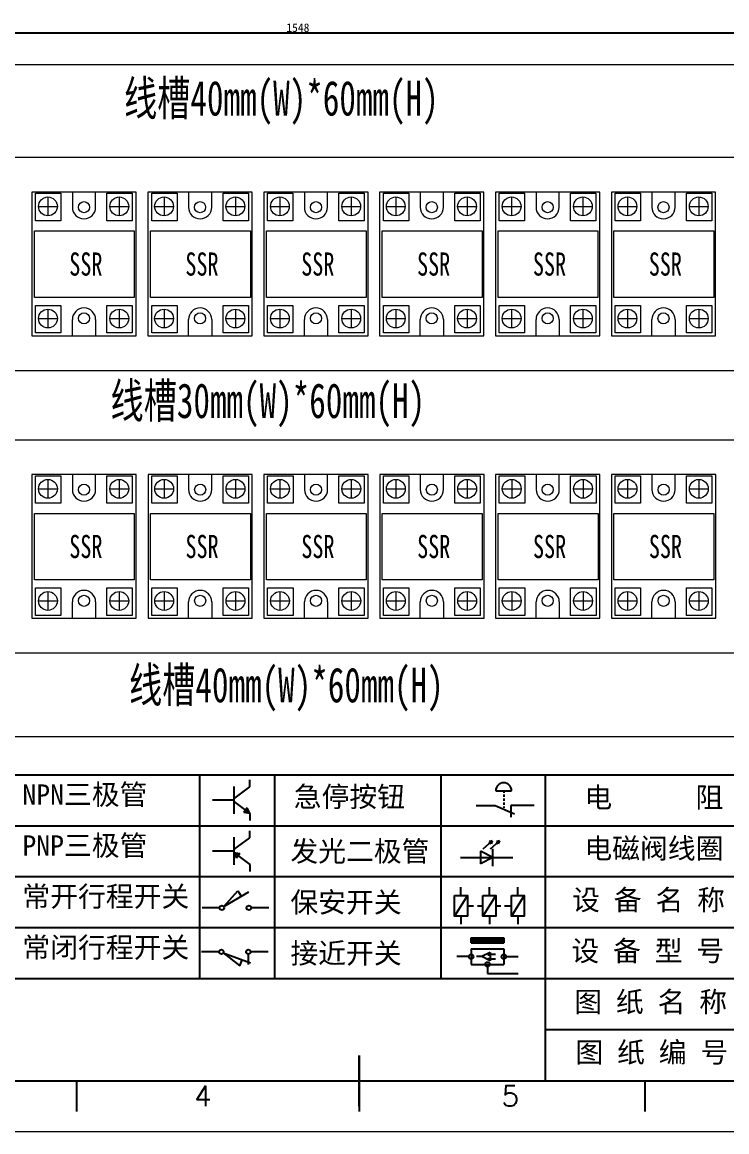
# Model space of a CAD drawing. Extents: x 33864 to 41687, y -3582 to -110.
# Drawn here: x 40497 to 40954, y -2106 to -1388 of the extents above; entities that cross this region are included whole.
import ezdxf
from ezdxf.enums import TextEntityAlignment as Align

# ---------------------------------------------------------------- set-up
doc = ezdxf.new("R2010")
doc.units = 0
doc.header["$MEASUREMENT"] = 0
doc.layers.add('AE_BOR', color=1, linetype='Continuous')
doc.layers.add('细实线层', color=7, linetype='Continuous')
doc.styles.add('WD', font='romans.shx', dxfattribs={"bigfont": 'gbcbig.shx'})
doc.styles.add('宋', font='', dxfattribs={"width": 0.7})
doc.styles.add('汉字', font='')
doc.styles.get('宋').set_extended_font_data('SimSun')
doc.styles.get('汉字').set_extended_font_data('新宋体')
doc.dimstyles.new('AM_ISO', dxfattribs={"dimtxt": 5.5, "dimasz": 2.5, "dimexe": 1.25, "dimexo": 0.5, "dimgap": 0.5, "dimtad": 1, "dimdsep": 46, "dimtxsty": 'Standard', "dimcen": 0, "dimclrd": 5, "dimclre": 5, "dimclrt": 1, "dimadec": 0, "dimazin": 2, "dimtp": 0.1, "dimtm": 0.1, "dimtfac": 0.71, "dimtmove": 0, "dimatfit": 3, "dimfxl": 1, "dimtfillclr": 6, "dimlwd": -1, "dimlwe": -1, "dimarcsym": 0})

# ---------------------------------------------------------------- blocks, each defined once
blk = doc.blocks.new('NPN三极管')
at = {"linetype": 'ByBlock'}
for p, q in [((-1784.15, -780.66), (-1784.15, -779.98)), ((-1785.73, -780.61), (-1785.73, -783.32)), ((-1785.73, -781.82), (-1784.15, -780.66)), ((-1785.73, -781.97), (-1787.81, -781.97)), ((-1785.73, -782.11), (-1784.15, -783.27)), ((-1784.41, -782.73), (-1784.74, -783.18)), ((-1784.15, -783.27), (-1784.41, -782.73)), ((-1784.15, -783.27), (-1784.74, -783.18)), ((-1784.15, -783.27), (-1784.15, -783.96))]:
    blk.add_line(p, q, dxfattribs=at)
blk = doc.blocks.new('PNP三极管')
at = {"linetype": 'ByBlock'}
for p, q in [((-1783.32, -785.43), (-1783.32, -784.75)), ((-1784.9, -785.38), (-1784.9, -788.09)), ((-1784.9, -786.59), (-1783.32, -785.43)), ((-1784.9, -786.74), (-1786.98, -786.74)), ((-1784.9, -786.88), (-1783.32, -788.04)), ((-1784.9, -786.88), (-1784.31, -786.97)), ((-1784.9, -786.88), (-1784.64, -787.42)), ((-1784.31, -786.97), (-1784.64, -787.42)), ((-1783.32, -788.04), (-1783.32, -788.73))]:
    blk.add_line(p, q, dxfattribs=at)
blk = doc.blocks.new('常开行程开关')
at = {"linetype": 'ByBlock'}
for p, q in [((-1785.89, -792.17), (-1784.52, -790.62)), ((-1785.89, -792.17), (-1783.43, -790.72)), ((-1784.52, -790.62), (-1784.19, -791.17)), ((-1786.29, -792.3), (-1788.01, -792.3)), ((-1781.48, -792.3), (-1783.21, -792.3))]:
    blk.add_line(p, q, dxfattribs=at)
for centre in [(-1786.07, -792.3), (-1783.42, -792.3)]:
    blk.add_circle(centre, 0.219, dxfattribs=at)
blk = doc.blocks.new('常闭行程开关')
at = {"linetype": 'ByBlock'}
for p, q in [((-1786.34, -796.62), (-1788.07, -796.62)), ((-1785.93, -796.72), (-1783.25, -797.7)), ((-1785.93, -796.72), (-1784.3, -798)), ((-1783.48, -796.84), (-1783.48, -797.85)), ((-1781.54, -796.62), (-1783.26, -796.62)), ((-1784.3, -798), (-1784.08, -797.4))]:
    blk.add_line(p, q, dxfattribs=at)
for centre in [(-1786.12, -796.62), (-1783.48, -796.62)]:
    blk.add_circle(centre, 0.219, dxfattribs=at)
blk = doc.blocks.new('发光二极管')
at = {"linetype": 'ByBlock'}
for p, q in [((-1755.78, -785.92), (-1754.89, -785.14)), ((-1754.89, -785.14), (-1755.2, -785.22)), ((-1755.2, -785.22), (-1755.01, -785.43)), ((-1755.08, -785.92), (-1754.18, -785.14)), ((-1754.89, -785.14), (-1755.01, -785.43)), ((-1754.84, -787.63), (-1754.84, -785.92)), ((-1754.18, -785.14), (-1754.49, -785.22)), ((-1754.49, -785.22), (-1754.31, -785.43)), ((-1754.18, -785.14), (-1754.31, -785.43)), ((-1758.01, -786.77), (-1752.89, -786.77)), ((-1754.84, -786.77), (-1756.04, -786.16)), ((-1756.04, -786.16), (-1756.04, -787.39)), ((-1754.84, -786.77), (-1756.04, -787.39))]:
    blk.add_line(p, q, dxfattribs=at)
blk = doc.blocks.new('保安开关')
at = {"linetype": 'ByBlock'}
for p, q in [((-1757.96, -790.79), (-1757.96, -789.97)), ((-1755.17, -790.79), (-1755.17, -789.97)), ((-1752.39, -790.79), (-1752.39, -789.97)), ((-1757.33, -790.79), (-1758.6, -792.81)), ((-1754.54, -790.79), (-1755.81, -792.81)), ((-1751.75, -790.79), (-1753.02, -792.81)), ((-1757.33, -791.8), (-1756.72, -791.8)), ((-1756.35, -791.8), (-1755.89, -791.8)), ((-1754.52, -791.8), (-1754.06, -791.8)), ((-1753.69, -791.8), (-1753.08, -791.8)), ((-1757.96, -792.81), (-1757.96, -793.62)), ((-1755.17, -792.81), (-1755.17, -793.62)), ((-1752.39, -792.81), (-1752.39, -793.62))]:
    blk.add_line(p, q, dxfattribs=at)
for points in [[(-1758.6, -790.79), (-1757.33, -790.79), (-1757.33, -792.81), (-1758.6, -792.81)], [(-1755.81, -790.79), (-1754.54, -790.79), (-1754.54, -792.81), (-1755.81, -792.81)], [(-1753.02, -790.79), (-1751.75, -790.79), (-1751.75, -792.81), (-1753.02, -792.81)]]:
    blk.add_lwpolyline(points, close=True, dxfattribs=at)
blk = doc.blocks.new('接近开关')
at = {"linetype": 'ByBlock'}
h = blk.add_hatch(dxfattribs=at)
h.set_pattern_fill('ANSI31', color=256, scale=0.01, style=0)
h.set_pattern_definition([(45, (-89.131516, -30.795668), (-0.0224506403, 0.0224506403), [])])
h.paths.add_polyline_path([(-1513.76, -1123.35), (-1513.76, -1122.85), (-1516.96, -1122.85), (-1516.96, -1123.35)])
for p, q in [((-1516.96, -1123.35), (-1516.96, -1122.85)), ((-1516.96, -1122.85), (-1513.76, -1122.85)), ((-1516.96, -1123.35), (-1513.76, -1123.35)), ((-1513.76, -1122.85), (-1513.76, -1123.35)), ((-1516.96, -1123.95), (-1513.76, -1123.95)), ((-1516.96, -1123.95), (-1516.96, -1125.47)), ((-1515.11, -1124.31), (-1515.91, -1124.71)), ((-1515.33, -1124.53), (-1515.17, -1124.53)), ((-1515.25, -1124.45), (-1515.25, -1124.61)), ((-1515.11, -1124.31), (-1515.11, -1125.11)), ((-1515.11, -1124.48), (-1514.58, -1124.48)), ((-1513.76, -1123.95), (-1513.76, -1125.47)), ((-1517.18, -1124.71), (-1518.36, -1124.71)), ((-1516.96, -1125.47), (-1513.76, -1125.47)), ((-1515.91, -1124.71), (-1516.45, -1124.71)), ((-1515.11, -1125.11), (-1515.91, -1124.71)), ((-1515.33, -1124.88), (-1515.17, -1124.88)), ((-1515.11, -1124.94), (-1514.58, -1124.94)), ((-1513.54, -1124.71), (-1512.36, -1124.71)), ((-1515.36, -1125.69), (-1515.36, -1126.36)), ((-1515.36, -1126.36), (-1512.36, -1126.36))]:
    blk.add_line(p, q, dxfattribs=at)
for centre in [(-1516.96, -1124.71), (-1513.76, -1124.71), (-1515.36, -1125.47)]:
    blk.add_circle(centre, 0.225, dxfattribs=at)
blk = doc.blocks.new('急停按钮')
at = {"linetype": 'ByBlock'}
for p, q in [((0.06, 1.45), (1.61, 1.45)), ((0.83, 1.45), (0.83, 1.24)), ((-1.86, 0), (0, 0)), ((0, 0), (1.88, -0.81)), ((0.83, 1.07), (0.83, 0.85)), ((0.83, 0.68), (0.83, 0.47)), ((0.83, 0.29), (0.83, 0.08)), ((3.81, 0), (1.54, 0)), ((1.54, 0), (1.54, -1.15)), ((0.83, -0.09), (0.83, -0.24))]:
    blk.add_line(p, q, dxfattribs=at)
blk.add_arc((0.83, 1.45), 0.774, 0, 180)
blk = doc.blocks.new('*D118')
at = {"layer": 'Defpoints', "color": 0, "lineweight": 0}
for p in [(41449.92, -1394.45), (39901.92, -1415.03), (41449.92, -1415.03)]:
    blk.add_point(p, dxfattribs=at)
at = {"layer": '细实线层', "color": 5}
for p, q in [((39901.92, -1414.53), (39901.92, -1393.2)), ((41449.92, -1414.53), (41449.92, -1393.2)), ((39904.42, -1394.45), (41447.42, -1394.45))]:
    blk.add_line(p, q, dxfattribs=at)
at = {"layer": '细实线层', "color": 5, "lineweight": 0}
for points in [[(39904.42, -1394.03), (39904.42, -1394.87), (39901.92, -1394.45)], [(41447.42, -1394.87), (41447.42, -1394.03), (41449.92, -1394.45)]]:
    blk.add_solid(points, dxfattribs=at)
at = {"layer": '细实线层', "color": 1, "lineweight": 0, "insert": (40675.92, -1391.2), "char_height": 5.5, "attachment_point": 5}
blk.add_mtext('1548', dxfattribs=at)

msp = doc.modelspace()

# ---------------------------------------------------------------- linework, layer by layer
at = {"lineweight": 0}
for p, q in [((39961.924, -1475.033), (41389.924, -1475.033)), ((40503.721, -1497.641), (40503.721, -1590.641)), ((40571.221, -1497.641), (40503.721, -1497.641)), ((40514.146, -1500.766), (40514.146, -1512.942)), ((40529.971, -1497.641), (40529.971, -1507.391)), ((40544.971, -1507.391), (40544.971, -1497.641)), ((40560.313, -1500.766), (40560.313, -1512.942)), ((40571.221, -1590.641), (40571.221, -1497.641)), ((40578.876, -1497.641), (40578.876, -1590.641)), ((40646.376, -1497.641), (40578.876, -1497.641)), ((40589.301, -1500.766), (40589.301, -1512.942)), ((40605.126, -1497.641), (40605.126, -1507.391)), ((40620.126, -1507.391), (40620.126, -1497.641)), ((40635.468, -1500.766), (40635.468, -1512.942)), ((40646.376, -1590.641), (40646.376, -1497.641)), ((40653.876, -1497.641), (40653.876, -1590.641)), ((40721.376, -1497.641), (40653.876, -1497.641)), ((40664.301, -1500.766), (40664.301, -1512.942)), ((40680.126, -1497.641), (40680.126, -1507.391)), ((40695.126, -1507.391), (40695.126, -1497.641)), ((40710.468, -1500.766), (40710.468, -1512.942)), ((40721.376, -1590.641), (40721.376, -1497.641)), ((40728.876, -1497.641), (40728.876, -1590.641)), ((40796.376, -1497.641), (40728.876, -1497.641)), ((40739.301, -1500.766), (40739.301, -1512.942)), ((40755.126, -1497.641), (40755.126, -1507.391)), ((40770.126, -1507.391), (40770.126, -1497.641)), ((40785.468, -1500.766), (40785.468, -1512.942)), ((40796.376, -1590.641), (40796.376, -1497.641)), ((40803.876, -1497.641), (40803.876, -1590.641)), ((40871.376, -1497.641), (40803.876, -1497.641)), ((40814.301, -1500.766), (40814.301, -1512.942)), ((40830.126, -1497.641), (40830.126, -1507.391)), ((40845.126, -1507.391), (40845.126, -1497.641)), ((40860.468, -1500.766), (40860.468, -1512.942)), ((40871.376, -1590.641), (40871.376, -1497.641)), ((40878.876, -1497.641), (40878.876, -1590.641)), ((40946.376, -1497.641), (40878.876, -1497.641)), ((40889.301, -1500.766), (40889.301, -1512.942)), ((40905.126, -1497.641), (40905.126, -1507.391)), ((40920.126, -1507.391), (40920.126, -1497.641)), ((40935.468, -1500.766), (40935.468, -1512.942)), ((40946.376, -1590.641), (40946.376, -1497.641)), ((40508.058, -1506.854), (40520.234, -1506.854)), ((40554.225, -1506.854), (40566.401, -1506.854)), ((40583.213, -1506.854), (40595.389, -1506.854)), ((40629.38, -1506.854), (40641.556, -1506.854)), ((40658.213, -1506.854), (40670.389, -1506.854)), ((40704.38, -1506.854), (40716.556, -1506.854)), ((40733.213, -1506.854), (40745.389, -1506.854)), ((40779.38, -1506.854), (40791.556, -1506.854)), ((40808.213, -1506.854), (40820.389, -1506.854)), ((40854.38, -1506.854), (40866.556, -1506.854)), ((40883.213, -1506.854), (40895.389, -1506.854)), ((40929.38, -1506.854), (40941.556, -1506.854)), ((40505.376, -1565.842), (40505.376, -1522.788)), ((40505.376, -1522.788), (40570.029, -1522.788)), ((40570.029, -1522.788), (40570.029, -1565.842)), ((40580.531, -1565.842), (40580.531, -1522.788)), ((40580.531, -1522.788), (40645.184, -1522.788)), ((40645.184, -1522.788), (40645.184, -1565.842)), ((40655.531, -1565.842), (40655.531, -1522.788)), ((40655.531, -1522.788), (40720.184, -1522.788)), ((40720.184, -1522.788), (40720.184, -1565.842)), ((40730.531, -1565.842), (40730.531, -1522.788)), ((40730.531, -1522.788), (40795.184, -1522.788)), ((40795.184, -1522.788), (40795.184, -1565.842)), ((40805.531, -1565.842), (40805.531, -1522.788)), ((40805.531, -1522.788), (40870.184, -1522.788)), ((40870.184, -1522.788), (40870.184, -1565.842)), ((40880.531, -1565.842), (40880.531, -1522.788)), ((40880.531, -1522.788), (40945.184, -1522.788)), ((40945.184, -1522.788), (40945.184, -1565.842)), ((40570.029, -1565.842), (40505.376, -1565.842)), ((40645.184, -1565.842), (40580.531, -1565.842)), ((40720.184, -1565.842), (40655.531, -1565.842)), ((40795.184, -1565.842), (40730.531, -1565.842)), ((40870.184, -1565.842), (40805.531, -1565.842)), ((40945.184, -1565.842), (40880.531, -1565.842)), ((40514.146, -1573.409), (40514.146, -1585.585)), ((40560.313, -1573.409), (40560.313, -1585.585)), ((40589.301, -1573.409), (40589.301, -1585.585)), ((40635.468, -1573.409), (40635.468, -1585.585)), ((40664.301, -1573.409), (40664.301, -1585.585)), ((40710.468, -1573.409), (40710.468, -1585.585)), ((40739.301, -1573.409), (40739.301, -1585.585)), ((40785.468, -1573.409), (40785.468, -1585.585)), ((40814.301, -1573.409), (40814.301, -1585.585)), ((40860.468, -1573.409), (40860.468, -1585.585)), ((40889.301, -1573.409), (40889.301, -1585.585)), ((40935.468, -1573.409), (40935.468, -1585.585)), ((40508.058, -1579.497), (40520.234, -1579.497)), ((40529.971, -1590.641), (40529.971, -1580.141)), ((40544.971, -1580.141), (40544.971, -1590.641)), ((40554.225, -1579.497), (40566.401, -1579.497)), ((40583.213, -1579.497), (40595.389, -1579.497)), ((40605.126, -1590.641), (40605.126, -1580.141)), ((40620.126, -1580.141), (40620.126, -1590.641)), ((40629.38, -1579.497), (40641.556, -1579.497)), ((40658.213, -1579.497), (40670.389, -1579.497)), ((40680.126, -1590.641), (40680.126, -1580.141)), ((40695.126, -1580.141), (40695.126, -1590.641)), ((40704.38, -1579.497), (40716.556, -1579.497)), ((40733.213, -1579.497), (40745.389, -1579.497)), ((40755.126, -1590.641), (40755.126, -1580.141)), ((40770.126, -1580.141), (40770.126, -1590.641)), ((40779.38, -1579.497), (40791.556, -1579.497)), ((40808.213, -1579.497), (40820.389, -1579.497)), ((40830.126, -1590.641), (40830.126, -1580.141)), ((40845.126, -1580.141), (40845.126, -1590.641)), ((40854.38, -1579.497), (40866.556, -1579.497)), ((40883.213, -1579.497), (40895.389, -1579.497)), ((40905.126, -1590.641), (40905.126, -1580.141)), ((40920.126, -1580.141), (40920.126, -1590.641)), ((40929.38, -1579.497), (40941.556, -1579.497)), ((40503.721, -1590.641), (40571.221, -1590.641)), ((40578.876, -1590.641), (40646.376, -1590.641)), ((40653.876, -1590.641), (40721.376, -1590.641)), ((40728.876, -1590.641), (40796.376, -1590.641)), ((40803.876, -1590.641), (40871.376, -1590.641)), ((40878.876, -1590.641), (40946.376, -1590.641)), ((40503.721, -1680.533), (40503.721, -1773.533)), ((40571.221, -1680.533), (40503.721, -1680.533)), ((40529.971, -1680.533), (40529.971, -1690.283)), ((40544.971, -1690.283), (40544.971, -1680.533)), ((40571.221, -1773.533), (40571.221, -1680.533)), ((40578.935, -1680.533), (40578.935, -1773.533)), ((40646.435, -1680.533), (40578.935, -1680.533)), ((40605.185, -1680.533), (40605.185, -1690.283)), ((40620.185, -1690.283), (40620.185, -1680.533)), ((40646.435, -1773.533), (40646.435, -1680.533)), ((40653.935, -1680.533), (40653.935, -1773.533)), ((40721.435, -1680.533), (40653.935, -1680.533)), ((40680.185, -1680.533), (40680.185, -1690.283)), ((40695.185, -1690.283), (40695.185, -1680.533)), ((40721.435, -1773.533), (40721.435, -1680.533)), ((40728.935, -1680.533), (40728.935, -1773.533)), ((40796.435, -1680.533), (40728.935, -1680.533)), ((40755.185, -1680.533), (40755.185, -1690.283)), ((40770.185, -1690.283), (40770.185, -1680.533)), ((40796.435, -1773.533), (40796.435, -1680.533)), ((40803.935, -1680.533), (40803.935, -1773.533)), ((40871.435, -1680.533), (40803.935, -1680.533)), ((40830.185, -1680.533), (40830.185, -1690.283)), ((40845.185, -1690.283), (40845.185, -1680.533)), ((40871.435, -1773.533), (40871.435, -1680.533)), ((40878.935, -1680.533), (40878.935, -1773.533)), ((40946.435, -1680.533), (40878.935, -1680.533)), ((40905.185, -1680.533), (40905.185, -1690.283)), ((40920.185, -1690.283), (40920.185, -1680.533)), ((40946.435, -1773.533), (40946.435, -1680.533)), ((40514.146, -1683.658), (40514.146, -1695.834)), ((40560.313, -1683.658), (40560.313, -1695.834)), ((40589.36, -1683.658), (40589.36, -1695.834)), ((40635.527, -1683.658), (40635.527, -1695.834)), ((40664.36, -1683.658), (40664.36, -1695.834)), ((40710.527, -1683.658), (40710.527, -1695.834)), ((40739.36, -1683.658), (40739.36, -1695.834)), ((40785.527, -1683.658), (40785.527, -1695.834)), ((40814.36, -1683.658), (40814.36, -1695.834)), ((40860.527, -1683.658), (40860.527, -1695.834)), ((40889.36, -1683.658), (40889.36, -1695.834)), ((40935.527, -1683.658), (40935.527, -1695.834)), ((40508.058, -1689.746), (40520.234, -1689.746)), ((40554.225, -1689.746), (40566.401, -1689.746)), ((40583.272, -1689.746), (40595.448, -1689.746)), ((40629.439, -1689.746), (40641.615, -1689.746)), ((40658.272, -1689.746), (40670.448, -1689.746)), ((40704.439, -1689.746), (40716.615, -1689.746)), ((40733.272, -1689.746), (40745.448, -1689.746)), ((40779.439, -1689.746), (40791.615, -1689.746)), ((40808.272, -1689.746), (40820.448, -1689.746)), ((40854.439, -1689.746), (40866.615, -1689.746)), ((40883.272, -1689.746), (40895.448, -1689.746)), ((40929.439, -1689.746), (40941.615, -1689.746)), ((40505.376, -1748.734), (40505.376, -1705.68)), ((40505.376, -1705.68), (40570.029, -1705.68)), ((40570.029, -1705.68), (40570.029, -1748.734)), ((40580.59, -1748.734), (40580.59, -1705.68)), ((40580.59, -1705.68), (40645.243, -1705.68)), ((40645.243, -1705.68), (40645.243, -1748.734)), ((40655.59, -1748.734), (40655.59, -1705.68)), ((40655.59, -1705.68), (40720.243, -1705.68)), ((40720.243, -1705.68), (40720.243, -1748.734)), ((40730.59, -1748.734), (40730.59, -1705.68)), ((40730.59, -1705.68), (40795.243, -1705.68)), ((40795.243, -1705.68), (40795.243, -1748.734)), ((40805.59, -1748.734), (40805.59, -1705.68)), ((40805.59, -1705.68), (40870.243, -1705.68)), ((40870.243, -1705.68), (40870.243, -1748.734)), ((40880.59, -1748.734), (40880.59, -1705.68)), ((40880.59, -1705.68), (40945.243, -1705.68)), ((40945.243, -1705.68), (40945.243, -1748.734)), ((40570.029, -1748.734), (40505.376, -1748.734)), ((40645.243, -1748.734), (40580.59, -1748.734)), ((40720.243, -1748.734), (40655.59, -1748.734)), ((40795.243, -1748.734), (40730.59, -1748.734)), ((40870.243, -1748.734), (40805.59, -1748.734)), ((40945.243, -1748.734), (40880.59, -1748.734)), ((40514.146, -1756.3), (40514.146, -1768.476)), ((40560.313, -1756.3), (40560.313, -1768.476)), ((40589.36, -1756.3), (40589.36, -1768.476)), ((40635.527, -1756.3), (40635.527, -1768.476)), ((40664.36, -1756.3), (40664.36, -1768.476)), ((40710.527, -1756.3), (40710.527, -1768.476)), ((40739.36, -1756.3), (40739.36, -1768.476)), ((40785.527, -1756.3), (40785.527, -1768.476)), ((40814.36, -1756.3), (40814.36, -1768.476)), ((40860.527, -1756.3), (40860.527, -1768.476)), ((40889.36, -1756.3), (40889.36, -1768.476)), ((40935.527, -1756.3), (40935.527, -1768.476)), ((40508.058, -1762.388), (40520.234, -1762.388)), ((40529.971, -1773.533), (40529.971, -1763.033)), ((40544.971, -1763.033), (40544.971, -1773.533)), ((40554.225, -1762.388), (40566.401, -1762.388)), ((40583.272, -1762.388), (40595.448, -1762.388)), ((40605.185, -1773.533), (40605.185, -1763.033)), ((40620.185, -1763.033), (40620.185, -1773.533)), ((40629.439, -1762.388), (40641.615, -1762.388)), ((40658.272, -1762.388), (40670.448, -1762.388)), ((40680.185, -1773.533), (40680.185, -1763.033)), ((40695.185, -1763.033), (40695.185, -1773.533)), ((40704.439, -1762.388), (40716.615, -1762.388)), ((40733.272, -1762.388), (40745.448, -1762.388)), ((40755.185, -1773.533), (40755.185, -1763.033)), ((40770.185, -1763.033), (40770.185, -1773.533)), ((40779.439, -1762.388), (40791.615, -1762.388)), ((40808.272, -1762.388), (40820.448, -1762.388)), ((40830.185, -1773.533), (40830.185, -1763.033)), ((40845.185, -1763.033), (40845.185, -1773.533)), ((40854.439, -1762.388), (40866.615, -1762.388)), ((40883.272, -1762.388), (40895.448, -1762.388)), ((40905.185, -1773.533), (40905.185, -1763.033)), ((40920.185, -1763.033), (40920.185, -1773.533)), ((40929.439, -1762.388), (40941.615, -1762.388)), ((40503.721, -1773.533), (40571.221, -1773.533)), ((40578.935, -1773.533), (40646.435, -1773.533)), ((40653.935, -1773.533), (40721.435, -1773.533)), ((40728.935, -1773.533), (40796.435, -1773.533)), ((40803.935, -1773.533), (40871.435, -1773.533)), ((40878.935, -1773.533), (40946.435, -1773.533))]:
    msp.add_line(p, q, dxfattribs=at)
at = {"linetype": 'ByBlock'}
for p, q in [((41654.367, -1875.114), (39760.167, -1875.114)), ((41654.367, -1908.114), (39760.167, -1908.114)), ((41654.367, -1941.114), (39760.167, -1941.114)), ((41654.367, -1974.114), (39760.167, -1974.114)), ((41654.367, -2007.114), (39760.167, -2007.114)), ((41654.367, -2040.114), (40836.122, -2040.114))]:
    msp.add_line(p, q, dxfattribs=at)
at = {"lineweight": -2}
for p, q in [((40612.332, -1875.114), (40612.332, -2007.114)), ((40660.904, -1875.114), (40660.904, -2007.114)), ((40768.552, -1875.114), (40768.552, -2007.114)), ((40836.122, -1875.114), (40836.122, -2072.555))]:
    msp.add_line(p, q, dxfattribs=at)
for p, q in [((39793.365, -2073.114), (41638.065, -2073.114)), ((40590.425, -2073.114), (40986.095, -2073.114))]:
    msp.add_line(p, q)
at = {"lineweight": 9, "ltscale": 0.1}
for p, q in [((40395.978, -2073.114), (40590.425, -2073.114)), ((40581.466, -2073.114), (40581.466, -2073.114)), ((40581.466, -2073.114), (40581.466, -2073.114)), ((40581.466, -2073.114), (40581.466, -2073.114)), ((40581.466, -2073.114), (40581.466, -2073.114))]:
    msp.add_line(p, q, dxfattribs=at)
at = {"lineweight": 0}
for points in [[(40522.57, -1498.401), (40522.57, -1516.199), (40506.139, -1516.199), (40506.139, -1498.401)], [(40568.737, -1498.401), (40568.737, -1516.199), (40552.305, -1516.199), (40552.305, -1498.401)], [(40597.725, -1498.401), (40597.725, -1516.199), (40581.293, -1516.199), (40581.293, -1498.401)], [(40643.892, -1498.401), (40643.892, -1516.199), (40627.46, -1516.199), (40627.46, -1498.401)], [(40672.725, -1498.401), (40672.725, -1516.199), (40656.293, -1516.199), (40656.293, -1498.401)], [(40718.892, -1498.401), (40718.892, -1516.199), (40702.46, -1516.199), (40702.46, -1498.401)], [(40747.725, -1498.401), (40747.725, -1516.199), (40731.293, -1516.199), (40731.293, -1498.401)], [(40793.892, -1498.401), (40793.892, -1516.199), (40777.46, -1516.199), (40777.46, -1498.401)], [(40822.725, -1498.401), (40822.725, -1516.199), (40806.293, -1516.199), (40806.293, -1498.401)], [(40868.892, -1498.401), (40868.892, -1516.199), (40852.46, -1516.199), (40852.46, -1498.401)], [(40897.725, -1498.401), (40897.725, -1516.199), (40881.293, -1516.199), (40881.293, -1498.401)], [(40943.892, -1498.401), (40943.892, -1516.199), (40927.46, -1516.199), (40927.46, -1498.401)], [(40522.57, -1571.044), (40522.57, -1588.842), (40506.139, -1588.842), (40506.139, -1571.044)], [(40568.737, -1571.044), (40568.737, -1588.842), (40552.305, -1588.842), (40552.305, -1571.044)], [(40597.725, -1571.044), (40597.725, -1588.842), (40581.293, -1588.842), (40581.293, -1571.044)], [(40643.892, -1571.044), (40643.892, -1588.842), (40627.46, -1588.842), (40627.46, -1571.044)], [(40672.725, -1571.044), (40672.725, -1588.842), (40656.293, -1588.842), (40656.293, -1571.044)], [(40718.892, -1571.044), (40718.892, -1588.842), (40702.46, -1588.842), (40702.46, -1571.044)], [(40747.725, -1571.044), (40747.725, -1588.842), (40731.293, -1588.842), (40731.293, -1571.044)], [(40793.892, -1571.044), (40793.892, -1588.842), (40777.46, -1588.842), (40777.46, -1571.044)], [(40822.725, -1571.044), (40822.725, -1588.842), (40806.293, -1588.842), (40806.293, -1571.044)], [(40868.892, -1571.044), (40868.892, -1588.842), (40852.46, -1588.842), (40852.46, -1571.044)], [(40897.725, -1571.044), (40897.725, -1588.842), (40881.293, -1588.842), (40881.293, -1571.044)], [(40943.892, -1571.044), (40943.892, -1588.842), (40927.46, -1588.842), (40927.46, -1571.044)], [(40522.57, -1681.293), (40522.57, -1699.091), (40506.139, -1699.091), (40506.139, -1681.293)], [(40568.737, -1681.293), (40568.737, -1699.091), (40552.305, -1699.091), (40552.305, -1681.293)], [(40597.784, -1681.293), (40597.784, -1699.091), (40581.352, -1699.091), (40581.352, -1681.293)], [(40643.951, -1681.293), (40643.951, -1699.091), (40627.519, -1699.091), (40627.519, -1681.293)], [(40672.784, -1681.293), (40672.784, -1699.091), (40656.352, -1699.091), (40656.352, -1681.293)], [(40718.951, -1681.293), (40718.951, -1699.091), (40702.519, -1699.091), (40702.519, -1681.293)], [(40747.784, -1681.293), (40747.784, -1699.091), (40731.352, -1699.091), (40731.352, -1681.293)], [(40793.951, -1681.293), (40793.951, -1699.091), (40777.519, -1699.091), (40777.519, -1681.293)], [(40822.784, -1681.293), (40822.784, -1699.091), (40806.352, -1699.091), (40806.352, -1681.293)], [(40868.951, -1681.293), (40868.951, -1699.091), (40852.519, -1699.091), (40852.519, -1681.293)], [(40897.784, -1681.293), (40897.784, -1699.091), (40881.352, -1699.091), (40881.352, -1681.293)], [(40943.951, -1681.293), (40943.951, -1699.091), (40927.519, -1699.091), (40927.519, -1681.293)], [(40522.57, -1753.936), (40522.57, -1771.733), (40506.139, -1771.733), (40506.139, -1753.936)], [(40568.737, -1753.936), (40568.737, -1771.733), (40552.305, -1771.733), (40552.305, -1753.936)], [(40597.784, -1753.936), (40597.784, -1771.733), (40581.352, -1771.733), (40581.352, -1753.936)], [(40643.951, -1753.936), (40643.951, -1771.733), (40627.519, -1771.733), (40627.519, -1753.936)], [(40672.784, -1753.936), (40672.784, -1771.733), (40656.352, -1771.733), (40656.352, -1753.936)], [(40718.951, -1753.936), (40718.951, -1771.733), (40702.519, -1771.733), (40702.519, -1753.936)], [(40747.784, -1753.936), (40747.784, -1771.733), (40731.352, -1771.733), (40731.352, -1753.936)], [(40793.951, -1753.936), (40793.951, -1771.733), (40777.519, -1771.733), (40777.519, -1753.936)], [(40822.784, -1753.936), (40822.784, -1771.733), (40806.352, -1771.733), (40806.352, -1753.936)], [(40868.951, -1753.936), (40868.951, -1771.733), (40852.519, -1771.733), (40852.519, -1753.936)], [(40897.784, -1753.936), (40897.784, -1771.733), (40881.352, -1771.733), (40881.352, -1753.936)], [(40943.951, -1753.936), (40943.951, -1771.733), (40927.519, -1771.733), (40927.519, -1753.936)]]:
    msp.add_lwpolyline(points, close=True, dxfattribs=at)
for centre, radius in [((40514.146, -1506.854), 6.088), ((40560.313, -1506.854), 6.088), ((40589.301, -1506.854), 6.088), ((40635.468, -1506.854), 6.088), ((40664.301, -1506.854), 6.088), ((40710.468, -1506.854), 6.088), ((40739.301, -1506.854), 6.088), ((40785.468, -1506.854), 6.088), ((40814.301, -1506.854), 6.088), ((40860.468, -1506.854), 6.088), ((40889.301, -1506.854), 6.088), ((40935.468, -1506.854), 6.088), ((40537.471, -1507.391), 3.6), ((40612.626, -1507.391), 3.6), ((40687.626, -1507.391), 3.6), ((40762.626, -1507.391), 3.6), ((40837.626, -1507.391), 3.6), ((40912.626, -1507.391), 3.6), ((40514.146, -1579.497), 6.088), ((40560.313, -1579.497), 6.088), ((40589.301, -1579.497), 6.088), ((40635.468, -1579.497), 6.088), ((40664.301, -1579.497), 6.088), ((40710.468, -1579.497), 6.088), ((40739.301, -1579.497), 6.088), ((40785.468, -1579.497), 6.088), ((40814.301, -1579.497), 6.088), ((40860.468, -1579.497), 6.088), ((40889.301, -1579.497), 6.088), ((40935.468, -1579.497), 6.088), ((40537.471, -1579.391), 3.6), ((40612.626, -1579.391), 3.6), ((40687.626, -1579.391), 3.6), ((40762.626, -1579.391), 3.6), ((40837.626, -1579.391), 3.6), ((40912.626, -1579.391), 3.6), ((40514.146, -1689.746), 6.088), ((40537.471, -1690.283), 3.6), ((40560.313, -1689.746), 6.088), ((40589.36, -1689.746), 6.088), ((40612.685, -1690.283), 3.6), ((40635.527, -1689.746), 6.088), ((40664.36, -1689.746), 6.088), ((40687.685, -1690.283), 3.6), ((40710.527, -1689.746), 6.088), ((40739.36, -1689.746), 6.088), ((40762.685, -1690.283), 3.6), ((40785.527, -1689.746), 6.088), ((40814.36, -1689.746), 6.088), ((40837.685, -1690.283), 3.6), ((40860.527, -1689.746), 6.088), ((40889.36, -1689.746), 6.088), ((40912.685, -1690.283), 3.6), ((40935.527, -1689.746), 6.088), ((40514.146, -1762.388), 6.088), ((40537.471, -1762.283), 3.6), ((40560.313, -1762.388), 6.088), ((40589.36, -1762.388), 6.088), ((40612.685, -1762.283), 3.6), ((40635.527, -1762.388), 6.088), ((40664.36, -1762.388), 6.088), ((40687.685, -1762.283), 3.6), ((40710.527, -1762.388), 6.088), ((40739.36, -1762.388), 6.088), ((40762.685, -1762.283), 3.6), ((40785.527, -1762.388), 6.088), ((40814.36, -1762.388), 6.088), ((40837.685, -1762.283), 3.6), ((40860.527, -1762.388), 6.088), ((40889.36, -1762.388), 6.088), ((40912.685, -1762.283), 3.6), ((40935.527, -1762.388), 6.088)]:
    msp.add_circle(centre, radius, dxfattribs=at)
for centre, start, end in [((40537.471, -1507.391), 180, 0), ((40612.626, -1507.391), 180, 0), ((40687.626, -1507.391), 180, 0), ((40762.626, -1507.391), 180, 0), ((40837.626, -1507.391), 180, 0), ((40912.626, -1507.391), 180, 0), ((40537.471, -1580.141), 0, 180), ((40612.626, -1580.141), 0, 180), ((40687.626, -1580.141), 0, 180), ((40762.626, -1580.141), 0, 180), ((40837.626, -1580.141), 0, 180), ((40912.626, -1580.141), 0, 180), ((40537.471, -1690.283), 180, 0), ((40612.685, -1690.283), 180, 0), ((40687.685, -1690.283), 180, 0), ((40762.685, -1690.283), 180, 0), ((40837.685, -1690.283), 180, 0), ((40912.685, -1690.283), 180, 0), ((40537.471, -1763.033), 0, 180), ((40612.685, -1763.033), 0, 180), ((40687.685, -1763.033), 0, 180), ((40762.685, -1763.033), 0, 180), ((40837.685, -1763.033), 0, 180), ((40912.685, -1763.033), 0, 180)]:
    msp.add_arc(centre, 7.5, start, end, dxfattribs=at)
at = {"layer": 'AE_BOR', "color": 2, "lineweight": 30}
for p in [(40715.715, -2056.614), (40715.715, -2073.114)]:
    msp.add_line(p, (40715.715, -2089.614), dxfattribs=at)
at = {"layer": 'AE_BOR'}
for p, q in [((40532.565, -2073.114), (40532.565, -2092.914)), ((40715.715, -2073.114), (40715.715, -2092.914)), ((40900.515, -2073.114), (40900.515, -2092.914))]:
    msp.add_line(p, q, dxfattribs=at)
at = {"layer": 'AE_BOR', "color": 1, "lineweight": 15}
msp.add_line((41687.345, -2106.114), (39727.145, -2106.114), dxfattribs=at)
at = {"layer": '细实线层', "lineweight": 0}
for p, q in [((39901.924, -1415.033), (41449.924, -1415.033)), ((39961.924, -1613.033), (41389.924, -1613.033)), ((39961.924, -1658.033), (41389.924, -1658.033)), ((39961.924, -1796.033), (41389.924, -1796.033)), ((39901.924, -1850.033), (41449.924, -1850.033))]:
    msp.add_line(p, q, dxfattribs=at)

# ---------------------------------------------------------------- block references
at = {"linetype": 'ByBlock', "xscale": 6.600000000000364, "yscale": 6.600000000000364, "zscale": 6.600000000000364}
for name, p in [('NPN三极管', (52420.246, 3269.604)), ('PNP三极管', (52414.799, 3268.093)), ('发光二极管', (52384.066, 3264.254)), ('常开行程开关', (52414.799, 3268.093)), ('保安开关', (52384.066, 3266.16)), ('接近开关', (50800.071, 5430.41)), ('常闭行程开关', (52414.799, 3268.093))]:
    msp.add_blockref(name, p, dxfattribs=at)
at = {"xscale": 6.600000000000364, "yscale": 6.600000000000364, "zscale": 6.600000000000364}
msp.add_blockref('急停按钮', (40803.707, -1894.81), dxfattribs=at)

# ---------------------------------------------------------------- texts
at = {"lineweight": 0, "attachment_point": 1, "style": '宋'}
for s, insert, char_height, width in [('线槽40mm(W)*60mm(H)', (40563.397, -1425.551), 22.5, 277.79727), ('SSR', (40527.96, -1536.701), 15, 28.49537), ('SSR', (40603.115, -1536.701), 15, 28.49537), ('SSR', (40678.115, -1536.701), 15, 28.49537), ('SSR', (40753.115, -1536.701), 15, 28.49537), ('SSR', (40828.115, -1536.701), 15, 28.49537), ('SSR', (40903.115, -1536.701), 15, 28.49537), ('线槽30mm(W)*60mm(H)', (40554.619, -1621.391), 22.5, 277.79727), ('SSR', (40527.96, -1719.593), 15, 28.49537), ('SSR', (40603.174, -1719.593), 15, 28.49537), ('SSR', (40678.174, -1719.593), 15, 28.49537), ('SSR', (40753.174, -1719.593), 15, 28.49537), ('SSR', (40828.174, -1719.593), 15, 28.49537), ('SSR', (40903.174, -1719.593), 15, 28.49537), ('线槽40mm(W)*60mm(H)', (40566.641, -1805.492), 22.5, 277.79727)]:
    msp.add_mtext(s, dxfattribs=dict(at, insert=insert, char_height=char_height, width=width))
at = {"char_height": 13.2, "attachment_point": 1, "style": '汉字'}
for s, insert in [('{\\fKaiTi_GB2312|b0|i0|c134|p49;NPN三极管}', (40497.583, -1881.105)), ('{\\fKaiTi_GB2312|b0|i0|c134|p49;急停按钮}', (40673.287, -1882.51)), ('{\\fKaiTi_GB2312|b0|i0|c134|p49;电      阻}', (40861.429, -1882.986)), ('{\\fKaiTi_GB2312|b0|i0|c134|p49;PNP三极管}', (40497.583, -1914.105)), ('{\\fKaiTi_GB2312|b0|i0|c134|p49;发光二极管}', (40671.089, -1917.876)), ('{\\fKaiTi_GB2312|b0|i0|c134|p49;电磁阀线圈}', (40861.429, -1915.986)), ('{\\fKaiTi_GB2312|b0|i0|c134|p49;常开行程开关}', (40497.583, -1947.105)), ('{\\fKaiTi_GB2312|b0|i0|c134|p49;保安开关}', (40671.089, -1950.876)), ('{\\fKaiTi_GB2312|b0|i0|c134|p0;设 备 名 称}', (40853.461, -1949.328)), ('{\\fKaiTi_GB2312|b0|i0|c134|p49;常闭行程开关}', (40497.583, -1980.105)), ('{\\fKaiTi_GB2312|b0|i0|c134|p49;接近开关}', (40671.089, -1983.876)), ('{\\fKaiTi_GB2312|b0|i0|c134|p0;设 备 型 号}', (40852.971, -1982.328)), ('{\\fKaiTi_GB2312|b0|i0|c134|p0;图 纸 名 称}', (40854.844, -2015.328)), ('{\\fKaiTi_GB2312|b0|i0|c134|p0;图 纸 编 号}', (40855.621, -2048.011))]:
    msp.add_mtext(s, dxfattribs=dict(at, insert=insert))
at = {"layer": 'AE_BOR', "style": 'WD'}
for s, p in [('4', (40614.487, -2089.614)), ('5', (40813.471, -2089.614))]:
    msp.add_text(s, height=13.2, dxfattribs=at).set_placement(p, align=Align.CENTER)

# ---------------------------------------------------------------- dimensions: what is measured, and where the dimension line sits
at = {"layer": '细实线层', "lineweight": 0}
dim = msp.add_linear_dim(base=(41449.924, -1394.451), p1=(39901.924, -1415.033), p2=(41449.924, -1415.033), dimstyle='AM_ISO', dxfattribs=at)
dim.commit()
dim.dimension.update_dxf_attribs({"geometry": '*D118', "text_midpoint": (40675.924, -1391.201)})

doc.saveas('drawing.dxf')
